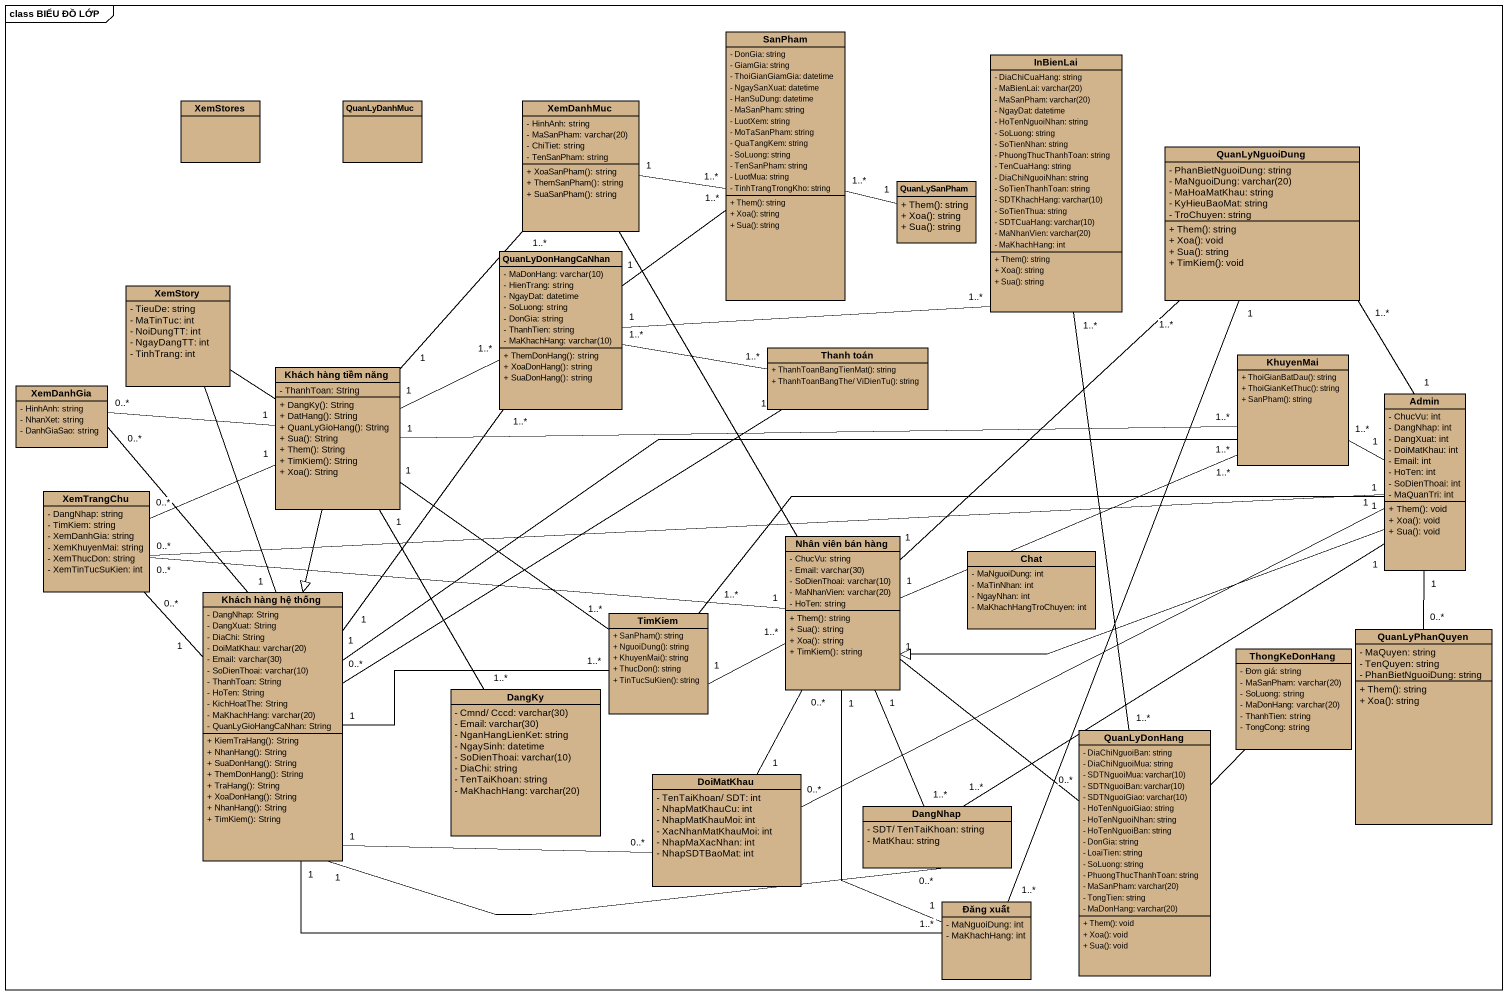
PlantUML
@startuml
mainframe class BIỂU ĐỒ LỚP
hide circle
hide empty members
skinparam classAttributeIconSize 0
class SanPham #D2B48C {
  - DonGia: string
  - GiamGia: string
  - ThoiGianGiamGia: datetime
  - NgaySanXuat: datetime
  - HanSuDung: datetime
  - MaSanPham: string
  - LuotXem: string
  - MoTaSanPham: string
  - QuaTangKem: string
  - SoLuong: string
  - TenSanPham: string
  - LuotMua: string
  - TinhTrangTrongKho: string
  + Them(): string
  + Xoa(): string
  + Sua(): string
}
class InBienLai #D2B48C {
  - DiaChiCuaHang: string
  {field} - MaBienLai: varchar(20)
  {field} - MaSanPham: varchar(20)
  - NgayDat: datetime
  - HoTenNguoiNhan: string
  - SoLuong: string
  - SoTienNhan: string
  - PhuongThucThanhToan: string
  - TenCuaHang: string
  - DiaChiNguoiNhan: string
  - SoTienThanhToan: string
  {field} - SDTKhachHang: varchar(10)
  - SoTienThua: string
  {field} - SDTCuaHang: varchar(10)
  {field} - MaNhanVien: varchar(20)
  - MaKhachHang: int
  + Them(): string
  + Xoa(): string
  + Sua(): string
}
class XemStores #D2B48C
class QuanLyDanhMuc #D2B48C
class XemDanhMuc #D2B48C {
  - HinhAnh: string
  {field} - MaSanPham: varchar(20)
  - ChiTiet: string
  - TenSanPham: string
  + XoaSanPham(): string
  + ThemSanPham(): string
  + SuaSanPham(): string
}
class QuanLyNguoiDung #D2B48C {
  - PhanBietNguoiDung: string
  {field} - MaNguoiDung: varchar(20)
  - MaHoaMatKhau: string
  - KyHieuBaoMat: string
  - TroChuyen: string
  + Them(): string
  + Xoa(): void
  + Sua(): string
  + TimKiem(): void
}
class QuanLySanPham #D2B48C {
  + Them(): string
  + Xoa(): string
  + Sua(): string
}
class QuanLyDonHangCaNhan #D2B48C {
  {field} - MaDonHang: varchar(10)
  - HienTrang: string
  - NgayDat: datetime
  - SoLuong: string
  - DonGia: string
  - ThanhTien: string
  {field} - MaKhachHang: varchar(10)
  + ThemDonHang(): string
  + XoaDonHang(): string
  + SuaDonHang(): string
}
class XemStory #D2B48C {
  - TieuDe: string
  - MaTinTuc: int
  - NoiDungTT: int
  - NgayDangTT: int
  - TinhTrang: int
}
class "Thanh toán" as Thanh_toán #D2B48C {
  + ThanhToanBangTienMat(): string
  + ThanhToanBangThe/ ViDienTu(): string
}
class KhuyenMai #D2B48C {
  + ThoiGianBatDau(): string
  + ThoiGianKetThuc(): string
  + SanPham(): string
}
class XemDanhGia #D2B48C {
  - HinhAnh: string
  - NhanXet: string
  - DanhGiaSao: string
}
class "Khách hàng tiềm năng" as Khách_hàng_tiềm_năng #D2B48C {
  - ThanhToan: String
  + DangKy(): String
  + DatHang(): String
  + QuanLyGioHang(): String
  + Sua(): String
  + Them(): String
  + TimKiem(): String
  + Xoa(): String
}
class Admin #D2B48C {
  - ChucVu: int
  - DangNhap: int
  - DangXuat: int
  - DoiMatKhau: int
  - Email: int
  - HoTen: int
  - SoDienThoai: int
  - MaQuanTri: int
  + Them(): void
  + Xoa(): void
  + Sua(): void
}
class XemTrangChu #D2B48C {
  - DangNhap: string
  - TimKiem: string
  - XemDanhGia: string
  - XemKhuyenMai: string
  - XemThucDon: string
  - XemTinTucSuKien: int
}
class "Nhân viên bán hàng" as Nhân_viên_bán_hàng #D2B48C {
  - ChucVu: string
  {field} - Email: varchar(30)
  {field} - SoDienThoai: varchar(10)
  {field} - MaNhanVien: varchar(20)
  - HoTen: string
  + Them(): string
  + Sua(): string
  + Xoa(): string
  + TimKiem(): string
}
class Chat #D2B48C {
  - MaNguoiDung: int
  - MaTinNhan: int
  - NgayNhan: int
  - MaKhachHangTroChuyen: int
}
class "Khách hàng hệ thống" as Khách_hàng_hệ_thống #D2B48C {
  - DangNhap: String
  - DangXuat: String
  - DiaChi: String
  {field} - DoiMatKhau: varchar(20)
  {field} - Email: varchar(30)
  {field} - SoDienThoai: varchar(10)
  - ThanhToan: String
  - HoTen: String
  - KichHoatThe: String
  {field} - MaKhachHang: varchar(20)
  - QuanLyGioHangCaNhan: String
  + KiemTraHang(): String
  + NhanHang(): String
  + SuaDonHang(): String
  + ThemDonHang(): String
  + TraHang(): String
  + XoaDonHang(): String
  + NhanHang(): String
  + TimKiem(): String
}
class TimKiem #D2B48C {
  + SanPham(): string
  + NguoiDung(): string
  + KhuyenMai(): string
  + ThucDon(): string
  + TinTucSuKien(): string
}
class QuanLyPhanQuyen #D2B48C {
  - MaQuyen: string
  - TenQuyen: string
  - PhanBietNguoiDung: string
  + Them(): string
  + Xoa(): string
}
class ThongKeDonHang #D2B48C {
  - Đơn giá: string
  {field} - MaSanPham: varchar(20)
  - SoLuong: string
  {field} - MaDonHang: varchar(20)
  - ThanhTien: string
  - TongCong: string
}
class DangKy #D2B48C {
  {field} - Cmnd/ Cccd: varchar(30)
  {field} - Email: varchar(30)
  - NganHangLienKet: string
  - NgaySinh: datetime
  {field} - SoDienThoai: varchar(10)
  - DiaChi: string
  - TenTaiKhoan: string
  {field} - MaKhachHang: varchar(20)
}
class QuanLyDonHang #D2B48C {
  - DiaChiNguoiBan: string
  - DiaChiNguoiMua: string
  {field} - SDTNguoiMua: varchar(10)
  {field} - SDTNguoiBan: varchar(10)
  {field} - SDTNguoiGiao: varchar(10)
  - HoTenNguoiGiao: string
  - HoTenNguoiNhan: string
  - HoTenNguoiBan: string
  - DonGia: string
  - LoaiTien: string
  - SoLuong: string
  - PhuongThucThanhToan: string
  {field} - MaSanPham: varchar(20)
  - TongTien: string
  {field} - MaDonHang: varchar(20)
  + Them(): void
  + Xoa(): void
  + Sua(): void
}
class DoiMatKhau #D2B48C {
  - TenTaiKhoan/ SDT: int
  - NhapMatKhauCu: int
  - NhapMatKhauMoi: int
  - XacNhanMatKhauMoi: int
  - NhapMaXacNhan: int
  - NhapSDTBaoMat: int
}
class DangNhap #D2B48C {
  - SDT/ TenTaiKhoan: string
  - MatKhau: string
}
class "Đăng xuất" as Đăng_xuất #D2B48C {
  - MaNguoiDung: int
  - MaKhachHang: int
}
SanPham "1..*" -right- "1" QuanLySanPham
InBienLai "1..*" -- "1..*" QuanLyDonHang
XemDanhMuc "1" -right- "1..*" SanPham
QuanLyNguoiDung "1" -- "1..*" Đăng_xuất
QuanLyDonHangCaNhan "1" -up- "1..*" SanPham
QuanLyDonHangCaNhan "1" -right- "1..*" InBienLai
QuanLyDonHangCaNhan "1..*" -right- "1..*" Thanh_toán
XemStory -- Khách_hàng_tiềm_năng
XemStory -- Khách_hàng_hệ_thống
Thanh_toán "1" -- "0..*" Khách_hàng_hệ_thống
XemDanhGia "0..*" -right- "1" Khách_hàng_tiềm_năng
XemDanhGia "0..*" -- "1" Khách_hàng_hệ_thống
Khách_hàng_tiềm_năng "1" -up- "1..*" XemDanhMuc
Khách_hàng_tiềm_năng "1" -right- "1..*" QuanLyDonHangCaNhan
Khách_hàng_tiềm_năng "1" -right- "1..*" KhuyenMai
Khách_hàng_tiềm_năng "1" -left- "0..*" XemTrangChu
Khách_hàng_tiềm_năng --|> Khách_hàng_hệ_thống
Khách_hàng_tiềm_năng "1" -- "1..*" TimKiem
Khách_hàng_tiềm_năng "1" -- "1..*" DangKy
Admin "1" -up- "1..*" QuanLyNguoiDung
Admin "1" -left- "1..*" KhuyenMai
Admin "1" -left- "0..*" XemTrangChu
Admin -left-|> Nhân_viên_bán_hàng
Admin "1" -left- "1..*" TimKiem
Admin "1" -- "0..*" QuanLyPhanQuyen
Admin "1" -left- "0..*" DoiMatKhau
Nhân_viên_bán_hàng -up- XemDanhMuc
Nhân_viên_bán_hàng "1" -up- "1..*" QuanLyNguoiDung
Nhân_viên_bán_hàng "1" -right- "1..*" KhuyenMai
Nhân_viên_bán_hàng "1" -left- "0..*" XemTrangChu
Nhân_viên_bán_hàng "1" -- "0..*" QuanLyDonHang
Nhân_viên_bán_hàng "0..*" -- "1" DoiMatKhau
Khách_hàng_hệ_thống "1" -up- "1..*" QuanLyDonHangCaNhan
Khách_hàng_hệ_thống "1" -right- "1..*" KhuyenMai
Khách_hàng_hệ_thống "1" -up- "0..*" XemTrangChu
Khách_hàng_hệ_thống "1" -right- "1..*" TimKiem
Khách_hàng_hệ_thống "1" -right- "0..*" DoiMatKhau
Khách_hàng_hệ_thống "1" -right- "0..*" DangNhap
Khách_hàng_hệ_thống "1" -right- "1..*" Đăng_xuất
TimKiem "1" -right- "1..*" Nhân_viên_bán_hàng
QuanLyDonHang -up- ThongKeDonHang
DangNhap "1..*" -up- "1" Admin
DangNhap "1..*" -up- "1" Nhân_viên_bán_hàng
Đăng_xuất "1" -up- "1" Nhân_viên_bán_hàng
@enduml
